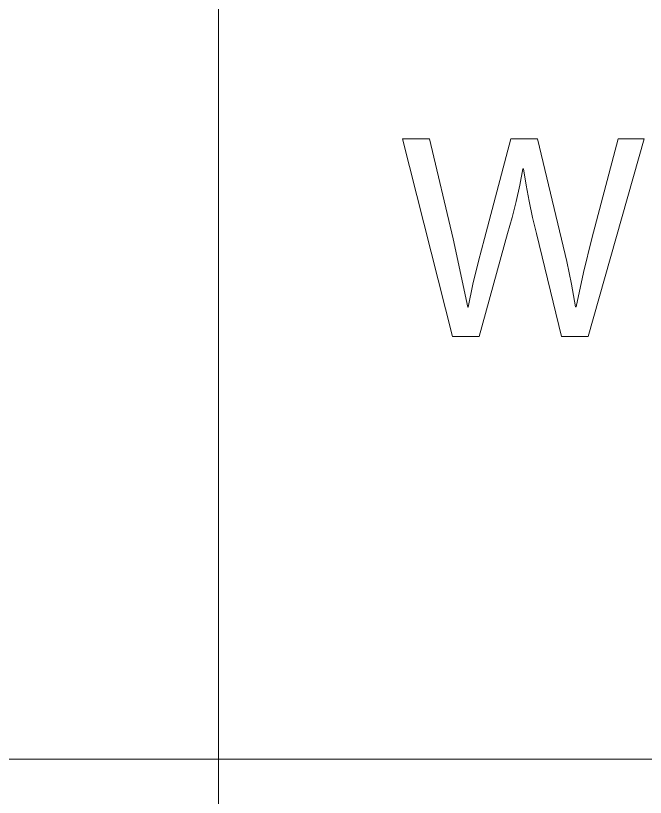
# Model space of a CAD drawing. Header units: millimetres. Extents: x -665 to 1920, y -373 to 1434.
# Drawn here: x 1674.3 to 1729.9, y -231.8 to -162.8 of the extents above; entities that cross this region are included whole.
import ezdxf

# ---------------------------------------------------------------- set-up
doc = ezdxf.new("R2010")
doc.units = ezdxf.units.MM
doc.header["$MEASUREMENT"] = 0
doc.layers.add('Domyślny', color=7, linetype='Continuous', true_color=0x000000)

msp = doc.modelspace()

# ---------------------------------------------------------------- linework, layer by layer
at = {"layer": 'Domyślny', "color": 18, "lineweight": 15, "true_color": 0x000000}
for p, q in [((1692.209, -300.685), (1692.209, -83.875)), ((1712.861, -191.142), (1708.435, -173.696)), ((1708.435, -173.696), (1710.829, -173.696)), ((1710.829, -173.696), (1712.895, -182.514)), ((1715.66, -182.497), (1717.993, -173.696)), ((1717.993, -173.696), (1720.344, -173.696)), ((1720.344, -173.696), (1722.462, -182.548)), ((1729.747, -173.696), (1724.804, -191.142)), ((1725.14, -182.497), (1727.439, -173.696)), ((1727.439, -173.696), (1729.747, -173.696)), ((1719.052, -176.357), (1718.777, -177.794)), ((1719.104, -176.357), (1719.052, -176.357)), ((1719.329, -177.791), (1719.104, -176.357)), ((1718.777, -177.794), (1718.459, -179.223)), ((1719.593, -179.219), (1719.329, -177.791)), ((1718.459, -179.223), (1718.1, -180.641)), ((1719.897, -180.638), (1719.593, -179.219)), ((1718.1, -180.641), (1717.7, -182.049)), ((1720.24, -182.049), (1719.897, -180.638)), ((1712.895, -182.514), (1714.187, -188.55)), ((1715.126, -184.5), (1715.66, -182.497)), ((1717.7, -182.049), (1715.212, -191.142)), ((1722.445, -191.142), (1720.24, -182.049)), ((1722.462, -182.548), (1722.932, -184.524)), ((1724.394, -185.495), (1725.14, -182.497)), ((1714.652, -186.518), (1715.126, -184.5)), ((1722.932, -184.524), (1723.339, -186.514)), ((1723.745, -188.515), (1724.394, -185.495)), ((1714.239, -188.55), (1714.652, -186.518)), ((1723.339, -186.514), (1723.685, -188.515)), ((1714.187, -188.55), (1714.239, -188.55)), ((1723.685, -188.515), (1723.745, -188.515)), ((1715.212, -191.142), (1712.861, -191.142)), ((1724.804, -191.142), (1722.445, -191.142)), ((943.273, -228.394), (1920.475, -228.394))]:
    msp.add_line(p, q, dxfattribs=at)

doc.saveas('drawing.dxf')
